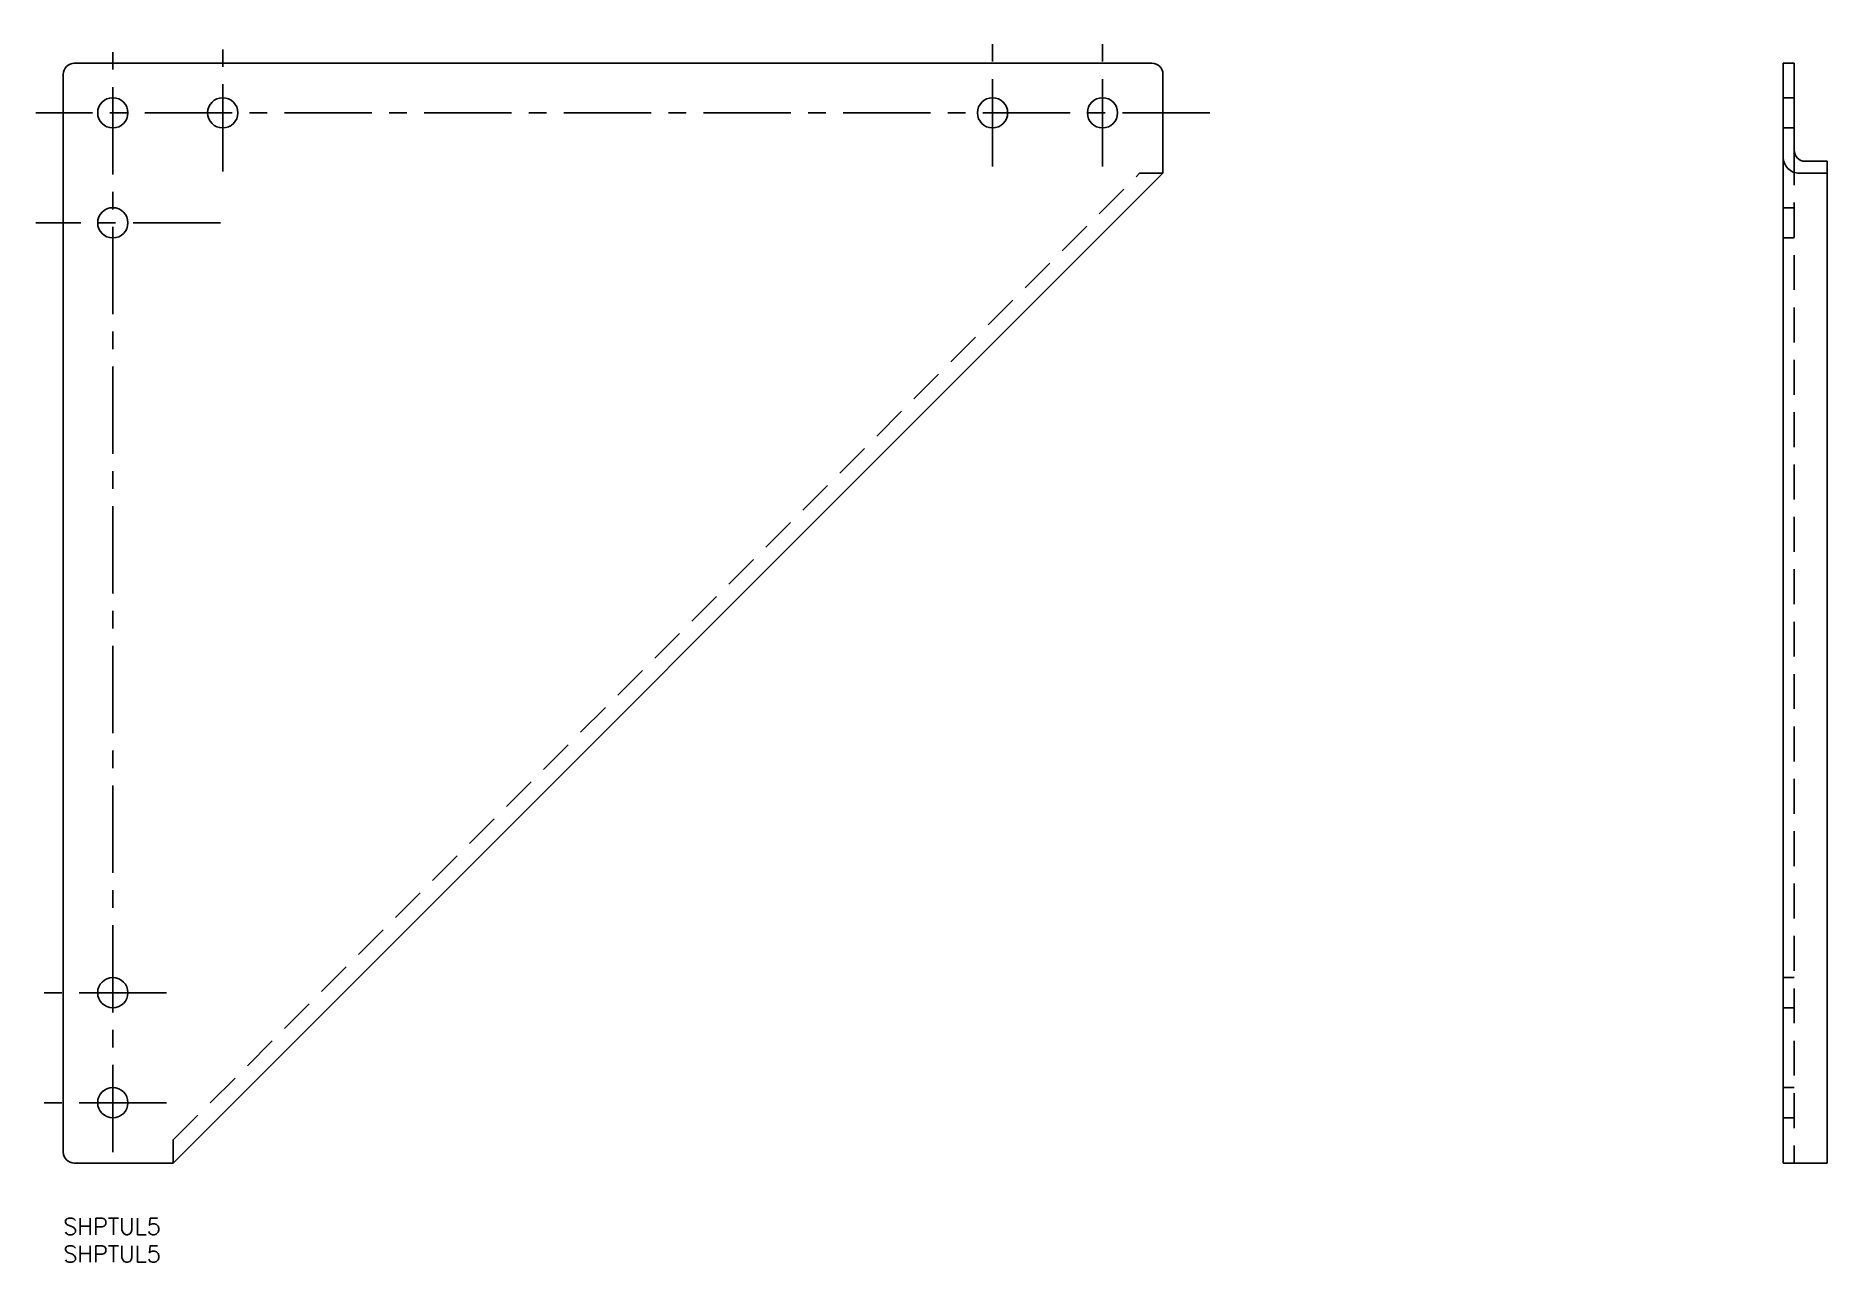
# Model space of a CAD drawing. Extents: x -5 to 321, y -8 to 215.
import ezdxf

# ---------------------------------------------------------------- set-up
doc = ezdxf.new("R2010")
doc.units = 0
doc.header["$LTSCALE"] = 0.5
doc.linetypes.add('CENTER', pattern=[50.8, 31.75, -6.35, 6.35, -6.35])
doc.linetypes.add('DASHED', pattern=[19.05, 12.7, -6.35])
for name, color, linetype in [('MSM_CENTER', 1, 'CENTER'), ('MSM_CONTINUOUS', 7, 'CONTINUOUS'), ('MSM_DASHED', 4, 'DASHED'), ('MSM_PART_NUMBER', 7, 'CONTINUOUS')]:
    doc.layers.add(name, color=color, linetype=linetype)
doc.styles.get("Standard").update_dxf_attribs({"font": 'txt.shx', "height": 1, "bigfont": 'bigfont.shx'})

# ---------------------------------------------------------------- blocks, each defined once
blk = doc.blocks.new('*U3')
at = {"layer": 'MSM_PART_NUMBER'}
blk.add_text('SHPTUL5', height=3, dxfattribs=at).set_placement((0, -3))
blk = doc.blocks.new('*U4')
at = {"layer": 'MSM_PART_NUMBER'}
blk.add_text('SHPTUL5', height=3, dxfattribs=at).set_placement((0, -8))

msp = doc.modelspace()

# ---------------------------------------------------------------- linework, layer by layer
at = {"layer": 'MSM_CENTER'}
for p, q in [((9, 12), (9, 215)), ((29, 190.32), (29, 215)), ((169, 191.26), (169, 215)), ((189, 191.26), (189, 215)), ((208.51, 201), (-5, 201)), ((28.56, 181), (-5, 181)), ((18.76, 41), (-5, 41)), ((18.76, 21), (-5, 21))]:
    msp.add_line(p, q, dxfattribs=at)
at = {"layer": 'MSM_CONTINUOUS'}
for p, q in [((198, 210), (2, 210)), ((312.8, 210), (312.8, 10)), ((312.8, 210), (314.8, 210)), ((314.8, 210), (314.8, 194.19)), ((0, 12), (0, 208)), ((200, 208), (200, 190)), ((20, 10), (200, 190)), ((315.76, 190), (320.75, 190)), ((316.8, 192.19), (320.8, 192.19)), ((320.8, 192.19), (320.8, 10)), ((2, 10), (20, 10)), ((320.8, 10), (312.8, 10))]:
    msp.add_line(p, q, dxfattribs=at)
for centre in [(9, 201), (29, 201), (169, 201), (189, 201), (9, 181), (9, 41), (9, 21)]:
    msp.add_circle(centre, 2.75, dxfattribs=at)
for centre, radius, start, end in [((2, 208), 2, 90, 180), ((198, 208), 2, 0, 90), ((315.76, 192.97), 2.97, 179.39, 269.8941), ((316.8, 194.19), 2, 180, 270), ((2, 12), 2, 180, 270)]:
    msp.add_arc(centre, radius, start, end, dxfattribs=at)
at = {"layer": 'MSM_DASHED'}
for p, q in [((314.8, 203.75), (312.8, 203.75)), ((314.8, 198.25), (312.8, 198.25)), ((314.8, 194.19), (314.8, 10)), ((20, 14.26), (195.74, 190)), ((200, 190), (195.74, 190)), ((312.8, 183.75), (314.8, 183.75)), ((312.8, 178.25), (314.8, 178.25)), ((314.8, 43.75), (312.8, 43.75)), ((314.8, 38.25), (312.8, 38.25)), ((314.8, 23.75), (312.8, 23.75)), ((314.8, 18.25), (312.8, 18.25)), ((20, 10), (20, 14.26))]:
    msp.add_line(p, q, dxfattribs=at)

# ---------------------------------------------------------------- block references
at = {"layer": 'MSM_CONTINUOUS'}
for name in ['*U3', '*U4']:
    msp.add_blockref(name, (0, 0), dxfattribs=at)

doc.saveas('drawing.dxf')
